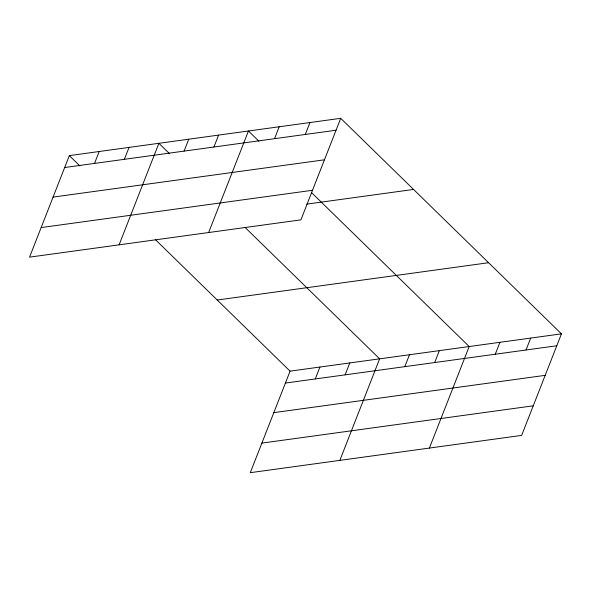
<?xml version="1.0" encoding="UTF-8"?>
<svg xmlns="http://www.w3.org/2000/svg" width="591" height="591" viewBox="0 0 591 591"><rect width="100%" height="100%" fill="white"/><g stroke="black" fill="none" stroke-linecap="round" stroke-linejoin="round"><path stroke-width="0.89" d="M340.712 118.318L69.339 155.61L29.55 257.144L300.922 219.852L340.712 118.318L561.45 333.856L521.661 435.39L250.289 472.682L290.078 371.148L561.45 333.856M94.523 163.419L99.192 151.51M124.376 159.319L129.045 147.403M119.101 244.837L158.89 143.303L169.395 153.557M184.074 151.111L188.743 139.203M213.927 147.011L218.596 135.095M208.653 232.529L248.442 130.995L258.947 141.249M274.534 138.678L279.203 126.769M305.288 134.453L309.957 122.544M315.262 378.957L319.93 367.048M345.114 374.857L349.783 362.94M339.84 460.374L379.636 358.84L244.903 227.284M404.813 366.649L409.482 354.74M434.666 362.549L439.335 350.633M429.391 448.067L469.188 346.533L311.442 192.511M495.273 354.216L499.942 342.307M526.027 349.99L530.696 338.082M64.67 167.519L336.043 130.227M53.087 197.099L324.452 159.799M41.141 227.572L312.506 190.272M306.818 204.109L413.552 189.445M217.237 300.021L488.609 262.722M285.416 383.057L556.781 345.765M273.825 412.636L545.19 375.344M261.879 443.11L533.252 405.81M69.339 155.61L79.844 165.864M155.352 239.591L290.078 371.148"/></g></svg>
